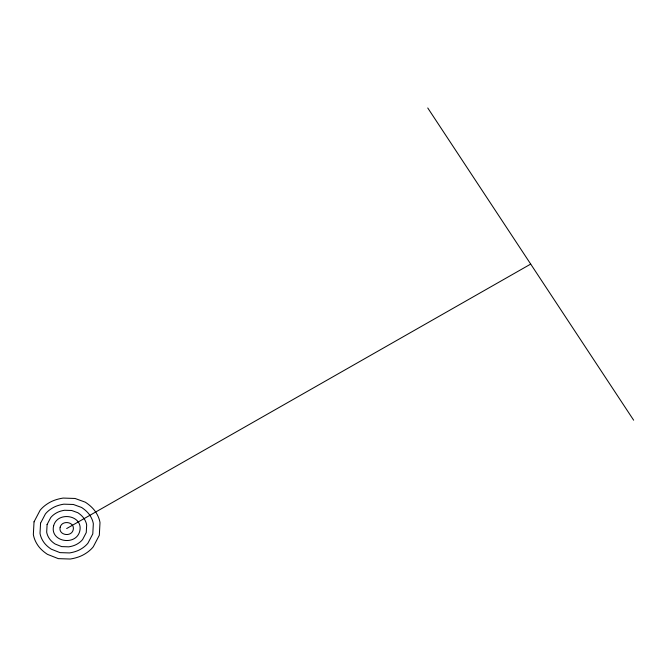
<?xml version="1.0" encoding="UTF-8"?>
<svg xmlns="http://www.w3.org/2000/svg" width="667" height="667" viewBox="0 0 667 667"><rect width="100%" height="100%" fill="white"/><g stroke="black" fill="none" stroke-linecap="round" stroke-linejoin="round"><path stroke-width="1" d="M66.675 528.547L530.707 264.082M427.755 107.971L633.65 420.193M34.034 521.836L33.35 534.467A66.016 35.568 10 0 0 37.677 545.081A42.154 22.711 10 0 0 47.44 554.344L58.304 558.638L70.243 559.029A42.154 22.711 10 0 0 83.834 554.569A66.016 35.568 10 0 0 93.28 546.79L99.316 535.259L100 522.628A66.016 35.568 10 0 0 95.681 512.023A44.756 24.112 10 0 0 85.309 502.184L75.054 498.466L63.107 498.074A42.154 22.711 10 0 0 49.516 502.534A66.016 35.568 10 0 0 40.078 510.313L34.034 521.836M40.562 523.178L40.012 533.283A52.818 28.456 10 0 0 43.472 541.771A33.725 18.167 10 0 0 51.292 549.183L59.972 552.618L69.535 552.935A33.725 18.167 10 0 0 80.399 549.366A52.818 28.456 10 0 0 87.952 543.146L92.788 533.917L93.338 523.812A52.818 28.456 10 0 0 89.878 515.324A35.81 19.293 10 0 0 81.582 507.462L73.378 504.477L63.824 504.169A33.725 18.167 10 0 0 52.951 507.737A52.818 28.456 10 0 0 45.398 513.957L40.562 523.178M47.09 524.52L46.682 532.099A39.611 21.344 10 0 0 49.275 538.469A25.288 13.623 10 0 0 55.136 544.022L61.647 546.598L68.818 546.84A25.288 13.623 10 0 0 76.972 544.164A39.611 21.344 10 0 0 82.633 539.495L86.26 532.574L86.668 524.996A39.611 21.344 10 0 0 84.075 518.634A26.855 14.466 10 0 0 77.856 512.731L71.703 510.497L64.532 510.263A25.288 13.623 10 0 0 56.378 512.94A39.611 21.344 10 0 0 50.717 517.609L47.09 524.52M53.618 525.863C49.65 541.921 75.938 546.356 79.732 531.232C83.717 515.132 57.437 510.747 53.618 525.863M60.147 527.205C58.162 535.234 71.302 537.452 73.203 529.89C75.196 521.836 62.056 519.651 60.147 527.205"/></g></svg>
